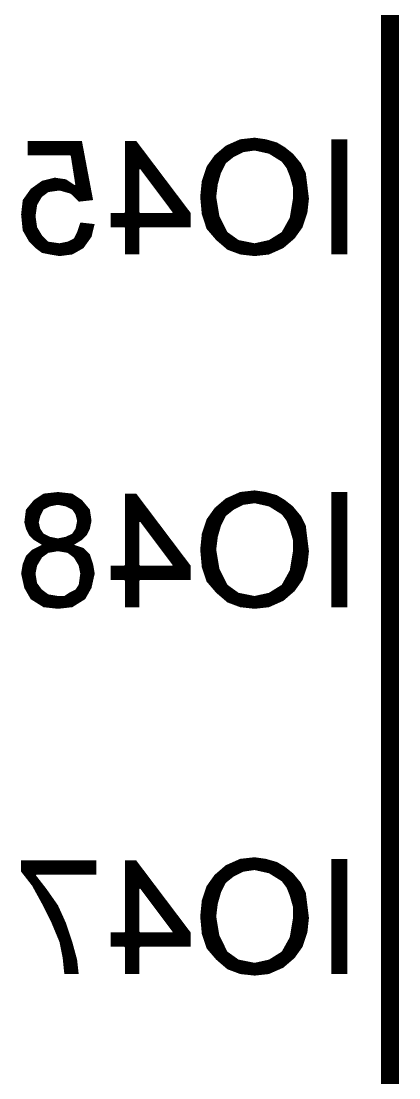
# Model space of a CAD drawing. Extents: x 1.36 to 3.09, y 1.35 to 6.
# Drawn here: x 2.5506 to 2.656, y 4.223 to 4.5179 of the extents above; entities that cross this region are included whole.
import ezdxf

# ---------------------------------------------------------------- set-up
doc = ezdxf.new("R2010")
doc.units = 0
doc.layers.add('SSB004129_PHO', color=12, linetype='CONTINUOUS')

msp = doc.modelspace()

# ---------------------------------------------------------------- linework, layer by layer
at = {"layer": 'SSB004129_PHO'}
for points, const_width in [([(2.65354, 5.62687), (2.65354, 1.43433)], 0.005), ([(2.63043, 4.46838), (2.62956, 4.47538), (2.62828, 4.47793), (2.62612, 4.48052), (2.62395, 4.48226), (2.62181, 4.48354), (2.61878, 4.48441), (2.61575, 4.48484), (2.61187, 4.48441), (2.60799, 4.48269), (2.60497, 4.48009), (2.60282, 4.47708), (2.60152, 4.47319), (2.60108, 4.46883), (2.60152, 4.46402), (2.60281, 4.46015), (2.6054, 4.45713), (2.60843, 4.45453), (2.61186, 4.45325), (2.61576, 4.45281), (2.61964, 4.45324), (2.62352, 4.45497), (2.62655, 4.45756), (2.6287, 4.46057), (2.63, 4.46447), (2.63043, 4.46838)], 0.001), ([(2.613, 4.48188), (2.613, 4.48454)], 0.001), ([(2.614, 4.48203), (2.614, 4.48465)], 0.001), ([(2.615, 4.48217), (2.615, 4.48476)], 0.001), ([(2.616, 4.48223), (2.616, 4.48481)], 0.001), ([(2.617, 4.48201), (2.617, 4.48466)], 0.001), ([(2.57049, 4.4608), (2.56744, 4.46114), (2.56668, 4.45885), (2.56665, 4.45878), (2.56576, 4.457), (2.56554, 4.45677), (2.56375, 4.45588), (2.56362, 4.45584), (2.56139, 4.45539), (2.56122, 4.45539), (2.5581, 4.45583), (2.55782, 4.45597), (2.55603, 4.45776), (2.55595, 4.45786), (2.55462, 4.46009), (2.55455, 4.46027), (2.5541, 4.4634), (2.5541, 4.46347), (2.5541, 4.46354), (2.55455, 4.46667), (2.55462, 4.46685), (2.55595, 4.46908), (2.55608, 4.46923), (2.55787, 4.47057), (2.5581, 4.47066), (2.56122, 4.47111), (2.56143, 4.47109), (2.56456, 4.4702), (2.56477, 4.47007), (2.56684, 4.46801), (2.57008, 4.46837), (2.56713, 4.48395), (2.55287, 4.48395), (2.55287, 4.48093), (2.56442, 4.48093), (2.56491, 4.48051), (2.56625, 4.47203), (2.56626, 4.47195), (2.56548, 4.47154), (2.5629, 4.47326), (2.55998, 4.47368), (2.5566, 4.47283), (2.55362, 4.4707), (2.55151, 4.46775), (2.55108, 4.46391), (2.55151, 4.45961), (2.55321, 4.45663), (2.55493, 4.45492), (2.55659, 4.45367), (2.55871, 4.45325), (2.5613, 4.45281), (2.5647, 4.45324), (2.56765, 4.45492), (2.56976, 4.45788), (2.57049, 4.4608)], 0.001), ([(2.553, 4.48093), (2.553, 4.48395)], 0.001), ([(2.554, 4.48093), (2.554, 4.48395)], 0.001), ([(2.555, 4.48093), (2.555, 4.48395)], 0.001), ([(2.556, 4.48093), (2.556, 4.48395)], 0.001), ([(2.557, 4.48093), (2.557, 4.48395)], 0.001), ([(2.558, 4.48093), (2.558, 4.48395)], 0.001), ([(2.559, 4.48093), (2.559, 4.48395)], 0.001), ([(2.56, 4.48093), (2.56, 4.48395)], 0.001), ([(2.561, 4.48093), (2.561, 4.48395)], 0.001), ([(2.562, 4.48093), (2.562, 4.48395)], 0.001), ([(2.563, 4.48093), (2.563, 4.48395)], 0.001), ([(2.564, 4.48093), (2.564, 4.48395)], 0.001), ([(2.565, 4.47996), (2.565, 4.48395)], 0.001), ([(2.566, 4.47363), (2.566, 4.48395)], 0.001), ([(2.567, 4.46803), (2.567, 4.48395)], 0.001), ([(2.5974, 4.4642), (2.58247, 4.48395), (2.5801, 4.48395), (2.5801, 4.46436), (2.5796, 4.46386), (2.57608, 4.46386), (2.57608, 4.46085), (2.5796, 4.46085), (2.5801, 4.46035), (2.5801, 4.45326), (2.58312, 4.45326), (2.58312, 4.46035), (2.58362, 4.46085), (2.5974, 4.46085), (2.5974, 4.4642)], 0.001), ([(2.581, 4.45326), (2.581, 4.48395)], 0.001), ([(2.582, 4.45326), (2.582, 4.48395)], 0.001), ([(2.583, 4.45326), (2.583, 4.48326)], 0.001), ([(2.584, 4.47718), (2.584, 4.48193)], 0.001), ([(2.62697, 4.47151), (2.62697, 4.46838), (2.62697, 4.4683), (2.62607, 4.46294), (2.62602, 4.46278), (2.62378, 4.45876), (2.62361, 4.45858), (2.62004, 4.45635), (2.61988, 4.45629), (2.61587, 4.45539), (2.61566, 4.45539), (2.6112, 4.45628), (2.611, 4.45637), (2.60788, 4.4586), (2.60772, 4.45878), (2.60549, 4.46325), (2.60544, 4.46339), (2.60455, 4.46875), (2.60454, 4.46883), (2.60455, 4.46889), (2.60499, 4.47246), (2.60501, 4.47254), (2.6059, 4.47566), (2.60594, 4.47575), (2.60728, 4.47843), (2.60741, 4.47859), (2.60964, 4.48038), (2.60973, 4.48044), (2.61241, 4.48177), (2.61256, 4.48182), (2.61569, 4.48227), (2.61587, 4.48226), (2.61988, 4.48137), (2.62004, 4.4813), (2.62361, 4.47907), (2.62375, 4.47895), (2.62509, 4.47716), (2.62515, 4.47705), (2.62604, 4.47482), (2.62606, 4.47477), (2.62695, 4.47164), (2.62697, 4.47151)], 0.001), ([(2.607, 4.47787), (2.607, 4.48183)], 0.001), ([(2.608, 4.47906), (2.608, 4.48269)], 0.001), ([(2.609, 4.47986), (2.609, 4.48313)], 0.001), ([(2.61, 4.48057), (2.61, 4.48358)], 0.001), ([(2.611, 4.48107), (2.611, 4.48402)], 0.001), ([(2.612, 4.48157), (2.612, 4.48442)], 0.001), ([(2.618, 4.48179), (2.618, 4.48452)], 0.001), ([(2.619, 4.48157), (2.619, 4.48435)], 0.001), ([(2.62, 4.48133), (2.62, 4.48406)], 0.001), ([(2.621, 4.48071), (2.621, 4.48377)], 0.001), ([(2.622, 4.48008), (2.622, 4.48343)], 0.001), ([(2.623, 4.47946), (2.623, 4.48283)], 0.001), ([(2.624, 4.47861), (2.624, 4.48222)], 0.001), ([(2.64115, 4.4844), (2.63769, 4.4844), (2.63769, 4.45326), (2.64115, 4.45326), (2.64115, 4.4844)], 0.001), ([(2.638, 4.45326), (2.638, 4.4844)], 0.001), ([(2.639, 4.45326), (2.639, 4.4844)], 0.001), ([(2.64, 4.45326), (2.64, 4.4844)], 0.001), ([(2.641, 4.45326), (2.641, 4.4844)], 0.001), ([(2.568, 4.46814), (2.568, 4.47935)], 0.001), ([(2.585, 4.47585), (2.585, 4.48061)], 0.001), ([(2.586, 4.47452), (2.586, 4.47929)], 0.001), ([(2.604, 4.45876), (2.604, 4.47874)], 0.001), ([(2.605, 4.47249), (2.605, 4.48012)], 0.001), ([(2.606, 4.47587), (2.606, 4.48098)], 0.001), ([(2.625, 4.47728), (2.625, 4.48142)], 0.001), ([(2.626, 4.47493), (2.626, 4.48062)], 0.001), ([(2.627, 4.45819), (2.627, 4.47947)], 0.001), ([(2.59349, 4.46436), (2.59299, 4.46386), (2.58362, 4.46386), (2.58312, 4.46436), (2.58312, 4.47686), (2.58402, 4.47716), (2.59339, 4.46466), (2.59349, 4.46436)], 0.001), ([(2.587, 4.47318), (2.587, 4.47796)], 0.001), ([(2.588, 4.47185), (2.588, 4.47664)], 0.001), ([(2.603, 4.45993), (2.603, 4.47734)], 0.001), ([(2.628, 4.45959), (2.628, 4.47827)], 0.001), ([(2.629, 4.46147), (2.629, 4.47649)], 0.001), ([(2.557, 4.46991), (2.557, 4.47293)], 0.001), ([(2.558, 4.47064), (2.558, 4.47318)], 0.001), ([(2.559, 4.47079), (2.559, 4.47343)], 0.001), ([(2.56, 4.47093), (2.56, 4.47367)], 0.001), ([(2.561, 4.47108), (2.561, 4.47353)], 0.001), ([(2.562, 4.47093), (2.562, 4.47339)], 0.001), ([(2.563, 4.47065), (2.563, 4.47319)], 0.001), ([(2.569, 4.46825), (2.569, 4.47407)], 0.001), ([(2.589, 4.47052), (2.589, 4.47531)], 0.001), ([(2.59, 4.46918), (2.59, 4.47399)], 0.001), ([(2.602, 4.46258), (2.602, 4.47463)], 0.001), ([(2.553, 4.45701), (2.553, 4.46984)], 0.001), ([(2.554, 4.45585), (2.554, 4.47097)], 0.001), ([(2.555, 4.46749), (2.555, 4.47169)], 0.001), ([(2.556, 4.46915), (2.556, 4.4724)], 0.001), ([(2.564, 4.47036), (2.564, 4.47252)], 0.001), ([(2.565, 4.46985), (2.565, 4.47186)], 0.001), ([(2.566, 4.46885), (2.566, 4.47151)], 0.001), ([(2.591, 4.46785), (2.591, 4.47267)], 0.001), ([(2.592, 4.46652), (2.592, 4.47134)], 0.001), ([(2.593, 4.46518), (2.593, 4.47002)], 0.001), ([(2.63, 4.46447), (2.63, 4.47185)], 0.001), ([(2.552, 4.45876), (2.552, 4.46844)], 0.001), ([(2.57, 4.46836), (2.57, 4.46878)], 0.001), ([(2.594, 4.46085), (2.594, 4.4687)], 0.001), ([(2.595, 4.46085), (2.595, 4.46737)], 0.001), ([(2.58, 4.46064), (2.58, 4.46407)], 0.001), ([(2.596, 4.46085), (2.596, 4.46605)], 0.001), ([(2.597, 4.46085), (2.597, 4.46473)], 0.001), ([(2.605, 4.45759), (2.605, 4.46605)], 0.001), ([(2.568, 4.45541), (2.568, 4.46108)], 0.001), ([(2.569, 4.45681), (2.569, 4.46097)], 0.001), ([(2.577, 4.46085), (2.577, 4.46386)], 0.001), ([(2.578, 4.46085), (2.578, 4.46386)], 0.001), ([(2.579, 4.46085), (2.579, 4.46386)], 0.001), ([(2.584, 4.46085), (2.584, 4.46386)], 0.001), ([(2.585, 4.46085), (2.585, 4.46386)], 0.001), ([(2.586, 4.46085), (2.586, 4.46386)], 0.001), ([(2.587, 4.46085), (2.587, 4.46386)], 0.001), ([(2.588, 4.46085), (2.588, 4.46386)], 0.001), ([(2.589, 4.46085), (2.589, 4.46386)], 0.001), ([(2.59, 4.46085), (2.59, 4.46386)], 0.001), ([(2.591, 4.46085), (2.591, 4.46386)], 0.001), ([(2.592, 4.46085), (2.592, 4.46386)], 0.001), ([(2.593, 4.46085), (2.593, 4.46386)], 0.001), ([(2.606, 4.45661), (2.606, 4.46223)], 0.001), ([(2.625, 4.45623), (2.625, 4.46095)], 0.001), ([(2.626, 4.45709), (2.626, 4.46275)], 0.001), ([(2.555, 4.45487), (2.555, 4.45945)], 0.001), ([(2.567, 4.45455), (2.567, 4.45981)], 0.001), ([(2.57, 4.45884), (2.57, 4.46086)], 0.001), ([(2.607, 4.45576), (2.607, 4.46023)], 0.001), ([(2.608, 4.4549), (2.608, 4.45851)], 0.001), ([(2.623, 4.45474), (2.623, 4.4582)], 0.001), ([(2.624, 4.45538), (2.624, 4.45915)], 0.001), ([(2.556, 4.45412), (2.556, 4.45779)], 0.001), ([(2.557, 4.45359), (2.557, 4.45679)], 0.001), ([(2.558, 4.45339), (2.558, 4.45586)], 0.001), ([(2.559, 4.4532), (2.559, 4.4557)], 0.001), ([(2.56, 4.45303), (2.56, 4.45556)], 0.001), ([(2.561, 4.45287), (2.561, 4.45542)], 0.001), ([(2.562, 4.4529), (2.562, 4.45551)], 0.001), ([(2.563, 4.45303), (2.563, 4.45571)], 0.001), ([(2.564, 4.45315), (2.564, 4.45601)], 0.001), ([(2.565, 4.45341), (2.565, 4.45651)], 0.001), ([(2.566, 4.45398), (2.566, 4.45748)], 0.001), ([(2.609, 4.45432), (2.609, 4.4578)], 0.001), ([(2.61, 4.45394), (2.61, 4.45708)], 0.001), ([(2.611, 4.45357), (2.611, 4.45637)], 0.001), ([(2.612, 4.45323), (2.612, 4.45612)], 0.001), ([(2.613, 4.45312), (2.613, 4.45592)], 0.001), ([(2.614, 4.45301), (2.614, 4.45572)], 0.001), ([(2.615, 4.4529), (2.615, 4.45552)], 0.001), ([(2.616, 4.45284), (2.616, 4.45542)], 0.001), ([(2.617, 4.45295), (2.617, 4.45564)], 0.001), ([(2.618, 4.45306), (2.618, 4.45587)], 0.001), ([(2.619, 4.45317), (2.619, 4.45609)], 0.001), ([(2.62, 4.4534), (2.62, 4.45633)], 0.001), ([(2.621, 4.45385), (2.621, 4.45695)], 0.001), ([(2.622, 4.45429), (2.622, 4.45757)], 0.001), ([(2.57061, 4.36372), (2.57018, 4.36626), (2.56934, 4.36879), (2.56772, 4.37041), (2.56515, 4.37127), (2.56481, 4.37174), (2.56505, 4.37217), (2.56723, 4.37348), (2.56847, 4.37472), (2.5693, 4.37637), (2.56972, 4.37845), (2.5693, 4.38135), (2.56721, 4.38387), (2.56469, 4.38554), (2.56085, 4.38597), (2.55701, 4.38554), (2.55449, 4.38387), (2.5524, 4.38136), (2.55198, 4.37802), (2.55239, 4.37638), (2.55322, 4.37472), (2.55446, 4.37348), (2.55664, 4.37217), (2.55688, 4.37174), (2.55661, 4.37129), (2.554, 4.36999), (2.55235, 4.36834), (2.55151, 4.36625), (2.55109, 4.36372), (2.55194, 4.35987), (2.55363, 4.35692), (2.557, 4.35482), (2.56085, 4.35439), (2.5647, 4.35482), (2.56807, 4.35692), (2.56975, 4.35987), (2.57061, 4.36372)], 0.001), ([(2.556, 4.38102), (2.556, 4.38487)], 0.001), ([(2.557, 4.38221), (2.557, 4.38554)], 0.001), ([(2.558, 4.38271), (2.558, 4.38565)], 0.001), ([(2.559, 4.38304), (2.559, 4.38577)], 0.001), ([(2.56, 4.38324), (2.56, 4.38588)], 0.001), ([(2.561, 4.38338), (2.561, 4.38595)], 0.001), ([(2.562, 4.38318), (2.562, 4.38584)], 0.001), ([(2.563, 4.38298), (2.563, 4.38573)], 0.001), ([(2.564, 4.38255), (2.564, 4.38562)], 0.001), ([(2.565, 4.38205), (2.565, 4.38534)], 0.001), ([(2.566, 4.38076), (2.566, 4.38467)], 0.001), ([(2.5974, 4.36577), (2.58247, 4.38553), (2.5801, 4.38553), (2.5801, 4.36594), (2.5796, 4.36544), (2.57608, 4.36544), (2.57608, 4.36242), (2.5796, 4.36242), (2.5801, 4.36192), (2.5801, 4.35483), (2.58312, 4.35483), (2.58312, 4.36192), (2.58362, 4.36242), (2.5974, 4.36242), (2.5974, 4.36577)], 0.001), ([(2.581, 4.35483), (2.581, 4.38553)], 0.001), ([(2.582, 4.35483), (2.582, 4.38553)], 0.001), ([(2.583, 4.35483), (2.583, 4.38483)], 0.001), ([(2.63043, 4.36995), (2.62956, 4.37695), (2.62828, 4.3795), (2.62612, 4.3821), (2.62395, 4.38383), (2.62181, 4.38512), (2.61878, 4.38598), (2.61575, 4.38642), (2.61187, 4.38599), (2.60799, 4.38426), (2.60497, 4.38167), (2.60282, 4.37865), (2.60152, 4.37476), (2.60108, 4.3704), (2.60152, 4.36559), (2.60281, 4.36172), (2.6054, 4.3587), (2.60843, 4.35611), (2.61186, 4.35482), (2.61576, 4.35439), (2.61964, 4.35482), (2.62352, 4.35654), (2.62655, 4.35914), (2.6287, 4.36215), (2.63, 4.36605), (2.63043, 4.36995)], 0.001), ([(2.609, 4.38144), (2.609, 4.38471)], 0.001), ([(2.61, 4.38214), (2.61, 4.38515)], 0.001), ([(2.611, 4.38264), (2.611, 4.3856)], 0.001), ([(2.612, 4.38314), (2.612, 4.386)], 0.001), ([(2.613, 4.38346), (2.613, 4.38611)], 0.001), ([(2.614, 4.3836), (2.614, 4.38622)], 0.001), ([(2.615, 4.38375), (2.615, 4.38633)], 0.001), ([(2.616, 4.38381), (2.616, 4.38638)], 0.001), ([(2.617, 4.38358), (2.617, 4.38624)], 0.001), ([(2.618, 4.38336), (2.618, 4.38609)], 0.001), ([(2.619, 4.38314), (2.619, 4.38592)], 0.001), ([(2.62, 4.3829), (2.62, 4.38563)], 0.001), ([(2.621, 4.38228), (2.621, 4.38535)], 0.001), ([(2.622, 4.38166), (2.622, 4.385)], 0.001), ([(2.623, 4.38103), (2.623, 4.3844)], 0.001), ([(2.64115, 4.38597), (2.63769, 4.38597), (2.63769, 4.35483), (2.64115, 4.35483), (2.64115, 4.38597)], 0.001), ([(2.638, 4.35483), (2.638, 4.38597)], 0.001), ([(2.639, 4.35483), (2.639, 4.38597)], 0.001), ([(2.64, 4.35483), (2.64, 4.38597)], 0.001), ([(2.641, 4.35483), (2.641, 4.38597)], 0.001), ([(2.553, 4.37516), (2.553, 4.38208)], 0.001), ([(2.554, 4.37394), (2.554, 4.38328)], 0.001), ([(2.5667, 4.37834), (2.56625, 4.37611), (2.56617, 4.37593), (2.56528, 4.37459), (2.56509, 4.37442), (2.5633, 4.37353), (2.56318, 4.37348), (2.56095, 4.37304), (2.56075, 4.37304), (2.55852, 4.37348), (2.55839, 4.37353), (2.55661, 4.37442), (2.55641, 4.37459), (2.55552, 4.37593), (2.55545, 4.37608), (2.55501, 4.37787), (2.55499, 4.37799), (2.55501, 4.37811), (2.55545, 4.3799), (2.55549, 4.38), (2.55638, 4.38179), (2.55661, 4.38201), (2.55839, 4.3829), (2.55852, 4.38295), (2.56075, 4.38339), (2.56095, 4.38339), (2.56318, 4.38295), (2.5633, 4.3829), (2.56509, 4.38201), (2.56528, 4.38184), (2.56617, 4.3805), (2.56624, 4.38034), (2.56669, 4.37856), (2.5667, 4.37834)], 0.001), ([(2.555, 4.37809), (2.555, 4.38421)], 0.001), ([(2.567, 4.37334), (2.567, 4.384)], 0.001), ([(2.568, 4.37424), (2.568, 4.38291)], 0.001), ([(2.569, 4.37577), (2.569, 4.38171)], 0.001), ([(2.584, 4.37876), (2.584, 4.38351)], 0.001), ([(2.585, 4.37743), (2.585, 4.38218)], 0.001), ([(2.62697, 4.37308), (2.62697, 4.36996), (2.62697, 4.36987), (2.62607, 4.36452), (2.62602, 4.36436), (2.62378, 4.36034), (2.62361, 4.36016), (2.62004, 4.35792), (2.61988, 4.35786), (2.61587, 4.35697), (2.61566, 4.35697), (2.6112, 4.35786), (2.611, 4.35794), (2.60788, 4.36017), (2.60772, 4.36036), (2.60549, 4.36482), (2.60544, 4.36496), (2.60455, 4.37032), (2.60454, 4.3704), (2.60455, 4.37046), (2.60499, 4.37404), (2.60501, 4.37411), (2.6059, 4.37724), (2.60594, 4.37732), (2.60728, 4.38), (2.60741, 4.38017), (2.60964, 4.38195), (2.60973, 4.38201), (2.61241, 4.38335), (2.61256, 4.3834), (2.61569, 4.38384), (2.61587, 4.38384), (2.61988, 4.38294), (2.62004, 4.38288), (2.62361, 4.38065), (2.62375, 4.38052), (2.62509, 4.37874), (2.62515, 4.37862), (2.62604, 4.37639), (2.62606, 4.37634), (2.62695, 4.37322), (2.62697, 4.37308)], 0.001), ([(2.605, 4.37407), (2.605, 4.3817)], 0.001), ([(2.606, 4.37745), (2.606, 4.38255)], 0.001), ([(2.607, 4.37945), (2.607, 4.38341)], 0.001), ([(2.608, 4.38064), (2.608, 4.38426)], 0.001), ([(2.624, 4.38019), (2.624, 4.38379)], 0.001), ([(2.625, 4.37885), (2.625, 4.38299)], 0.001), ([(2.626, 4.3765), (2.626, 4.38219)], 0.001), ([(2.59349, 4.36594), (2.59299, 4.36544), (2.58362, 4.36544), (2.58312, 4.36594), (2.58312, 4.37844), (2.58402, 4.37874), (2.59339, 4.36624), (2.59349, 4.36594)], 0.001), ([(2.586, 4.37609), (2.586, 4.38086)], 0.001), ([(2.587, 4.37476), (2.587, 4.37954)], 0.001), ([(2.603, 4.3615), (2.603, 4.37891)], 0.001), ([(2.604, 4.36034), (2.604, 4.38031)], 0.001), ([(2.627, 4.35977), (2.627, 4.38104)], 0.001), ([(2.628, 4.36117), (2.628, 4.37984)], 0.001), ([(2.552, 4.37794), (2.552, 4.37818)], 0.001), ([(2.555, 4.37315), (2.555, 4.3779)], 0.001), ([(2.566, 4.37274), (2.566, 4.37567)], 0.001), ([(2.588, 4.37343), (2.588, 4.37821)], 0.001), ([(2.589, 4.37209), (2.589, 4.37689)], 0.001), ([(2.59, 4.37076), (2.59, 4.37557)], 0.001), ([(2.602, 4.36415), (2.602, 4.37621)], 0.001), ([(2.629, 4.36305), (2.629, 4.37807)], 0.001), ([(2.556, 4.37255), (2.556, 4.37521)], 0.001), ([(2.557, 4.36926), (2.557, 4.37422)], 0.001), ([(2.558, 4.36998), (2.558, 4.37372)], 0.001), ([(2.559, 4.37015), (2.559, 4.37339)], 0.001), ([(2.56, 4.37032), (2.56, 4.37319)], 0.001), ([(2.561, 4.37044), (2.561, 4.37305)], 0.001), ([(2.562, 4.37027), (2.562, 4.37325)], 0.001), ([(2.563, 4.3701), (2.563, 4.37345)], 0.001), ([(2.564, 4.36978), (2.564, 4.37387)], 0.001), ([(2.565, 4.37213), (2.565, 4.37437)], 0.001), ([(2.591, 4.36943), (2.591, 4.37424)], 0.001), ([(2.592, 4.36809), (2.592, 4.37292)], 0.001), ([(2.63, 4.36605), (2.63, 4.37342)], 0.001), ([(2.554, 4.35669), (2.554, 4.36999)], 0.001), ([(2.56759, 4.36364), (2.56715, 4.36051), (2.56707, 4.3603), (2.56617, 4.35896), (2.56598, 4.35879), (2.56422, 4.35792), (2.56291, 4.35704), (2.56263, 4.35696), (2.56085, 4.35696), (2.56077, 4.35696), (2.55809, 4.35741), (2.55787, 4.3575), (2.55608, 4.35884), (2.55598, 4.35894), (2.55464, 4.36073), (2.55455, 4.36094), (2.5541, 4.36362), (2.5541, 4.36371), (2.55411, 4.3638), (2.55455, 4.36604), (2.55462, 4.3662), (2.55595, 4.36843), (2.55608, 4.36857), (2.55787, 4.36991), (2.55809, 4.37), (2.56077, 4.37045), (2.56093, 4.37045), (2.56361, 4.37), (2.56383, 4.36991), (2.56561, 4.36857), (2.56574, 4.36843), (2.56708, 4.3662), (2.56714, 4.36604), (2.56759, 4.3638), (2.5676, 4.36371)], 0.001), ([(2.555, 4.36684), (2.555, 4.37049)], 0.001), ([(2.556, 4.36849), (2.556, 4.37099)], 0.001), ([(2.565, 4.36903), (2.565, 4.37135)], 0.001), ([(2.566, 4.368), (2.566, 4.37099)], 0.001), ([(2.567, 4.36633), (2.567, 4.37065)], 0.001), ([(2.568, 4.35688), (2.568, 4.37013)], 0.001), ([(2.593, 4.36676), (2.593, 4.3716)], 0.001), ([(2.594, 4.36242), (2.594, 4.37027)], 0.001), ([(2.552, 4.35977), (2.552, 4.36747)], 0.001), ([(2.553, 4.35802), (2.553, 4.36899)], 0.001), ([(2.569, 4.35856), (2.569, 4.36913)], 0.001), ([(2.57, 4.36099), (2.57, 4.36681)], 0.001), ([(2.595, 4.36242), (2.595, 4.36895)], 0.001), ([(2.596, 4.36242), (2.596, 4.36763)], 0.001), ([(2.605, 4.35917), (2.605, 4.36763)], 0.001), ([(2.5676, 4.36371), (2.56759, 4.36364)], 0.001), ([(2.577, 4.36242), (2.577, 4.36544)], 0.001), ([(2.578, 4.36242), (2.578, 4.36544)], 0.001), ([(2.579, 4.36242), (2.579, 4.36544)], 0.001), ([(2.58, 4.36222), (2.58, 4.36564)], 0.001), ([(2.584, 4.36242), (2.584, 4.36544)], 0.001), ([(2.585, 4.36242), (2.585, 4.36544)], 0.001), ([(2.586, 4.36242), (2.586, 4.36544)], 0.001), ([(2.587, 4.36242), (2.587, 4.36544)], 0.001), ([(2.588, 4.36242), (2.588, 4.36544)], 0.001), ([(2.589, 4.36242), (2.589, 4.36544)], 0.001), ([(2.59, 4.36242), (2.59, 4.36544)], 0.001), ([(2.591, 4.36242), (2.591, 4.36544)], 0.001), ([(2.592, 4.36242), (2.592, 4.36544)], 0.001), ([(2.593, 4.36242), (2.593, 4.36544)], 0.001), ([(2.597, 4.36242), (2.597, 4.3663)], 0.001), ([(2.606, 4.35819), (2.606, 4.3638)], 0.001), ([(2.626, 4.35867), (2.626, 4.36432)], 0.001), ([(2.607, 4.35733), (2.607, 4.3618)], 0.001), ([(2.624, 4.35695), (2.624, 4.36072)], 0.001), ([(2.625, 4.35781), (2.625, 4.36252)], 0.001), ([(2.555, 4.35606), (2.555, 4.36025)], 0.001), ([(2.556, 4.35544), (2.556, 4.35892)], 0.001), ([(2.557, 4.35481), (2.557, 4.35815)], 0.001), ([(2.564, 4.35474), (2.564, 4.35777)], 0.001), ([(2.565, 4.355), (2.565, 4.3583)], 0.001), ([(2.566, 4.35563), (2.566, 4.3588)], 0.001), ([(2.567, 4.35625), (2.567, 4.3602)], 0.001), ([(2.608, 4.35647), (2.608, 4.36009)], 0.001), ([(2.609, 4.35589), (2.609, 4.35937)], 0.001), ([(2.61, 4.35552), (2.61, 4.35866)], 0.001), ([(2.611, 4.35514), (2.611, 4.35794)], 0.001), ([(2.62, 4.35498), (2.62, 4.3579)], 0.001), ([(2.621, 4.35542), (2.621, 4.35852)], 0.001), ([(2.622, 4.35587), (2.622, 4.35915)], 0.001), ([(2.623, 4.35631), (2.623, 4.35977)], 0.001), ([(2.558, 4.3547), (2.558, 4.35743)], 0.001), ([(2.559, 4.35459), (2.559, 4.35726)], 0.001), ([(2.56, 4.35448), (2.56, 4.35709)], 0.001), ([(2.561, 4.3544), (2.561, 4.35696)], 0.001), ([(2.562, 4.35452), (2.562, 4.35696)], 0.001), ([(2.563, 4.35463), (2.563, 4.3571)], 0.001), ([(2.612, 4.3548), (2.612, 4.3577)], 0.001), ([(2.613, 4.35469), (2.613, 4.3575)], 0.001), ([(2.614, 4.35458), (2.614, 4.3573)], 0.001), ([(2.615, 4.35447), (2.615, 4.3571)], 0.001), ([(2.616, 4.35441), (2.616, 4.357)], 0.001), ([(2.617, 4.35453), (2.617, 4.35722)], 0.001), ([(2.618, 4.35464), (2.618, 4.35744)], 0.001), ([(2.619, 4.35475), (2.619, 4.35766)], 0.001), ([(2.63043, 4.26759), (2.62956, 4.27459), (2.62828, 4.27714), (2.62612, 4.27973), (2.62395, 4.28147), (2.62181, 4.28276), (2.61878, 4.28362), (2.61575, 4.28405), (2.61187, 4.28362), (2.60799, 4.2819), (2.60497, 4.27931), (2.60282, 4.27629), (2.60152, 4.2724), (2.60108, 4.26804), (2.60152, 4.26323), (2.60281, 4.25936), (2.6054, 4.25634), (2.60843, 4.25374), (2.61186, 4.25246), (2.61576, 4.25203), (2.61964, 4.25246), (2.62352, 4.25418), (2.62655, 4.25677), (2.6287, 4.25979), (2.63, 4.26368), (2.63043, 4.26759)], 0.001), ([(2.616, 4.28144), (2.616, 4.28402)], 0.001), ([(2.57106, 4.28316), (2.55108, 4.28316), (2.55108, 4.28071), (2.5541, 4.27683), (2.55414, 4.27676), (2.55682, 4.27185), (2.55683, 4.27183), (2.55951, 4.26648), (2.55952, 4.26645), (2.56176, 4.26109), (2.56178, 4.261), (2.56268, 4.25653), (2.56268, 4.25648), (2.56309, 4.25247), (2.56609, 4.25247), (2.56571, 4.25589), (2.56439, 4.26075), (2.56261, 4.26607), (2.56041, 4.27092), (2.55732, 4.27533), (2.5542, 4.27934), (2.5541, 4.27965), (2.5546, 4.28015), (2.57106, 4.28015), (2.57106, 4.28316)], 0.001), ([(2.552, 4.27953), (2.552, 4.28316)], 0.001), ([(2.553, 4.27824), (2.553, 4.28316)], 0.001), ([(2.554, 4.27696), (2.554, 4.28316)], 0.001), ([(2.555, 4.28015), (2.555, 4.28316)], 0.001), ([(2.556, 4.28015), (2.556, 4.28316)], 0.001), ([(2.557, 4.28015), (2.557, 4.28316)], 0.001), ([(2.558, 4.28015), (2.558, 4.28316)], 0.001), ([(2.559, 4.28015), (2.559, 4.28316)], 0.001), ([(2.56, 4.28015), (2.56, 4.28316)], 0.001), ([(2.561, 4.28015), (2.561, 4.28316)], 0.001), ([(2.562, 4.28015), (2.562, 4.28316)], 0.001), ([(2.563, 4.28015), (2.563, 4.28316)], 0.001), ([(2.564, 4.28015), (2.564, 4.28316)], 0.001), ([(2.565, 4.28015), (2.565, 4.28316)], 0.001), ([(2.566, 4.28015), (2.566, 4.28316)], 0.001), ([(2.567, 4.28015), (2.567, 4.28316)], 0.001), ([(2.568, 4.28015), (2.568, 4.28316)], 0.001), ([(2.569, 4.28015), (2.569, 4.28316)], 0.001), ([(2.57, 4.28015), (2.57, 4.28316)], 0.001), ([(2.571, 4.28015), (2.571, 4.28316)], 0.001), ([(2.5974, 4.26341), (2.58247, 4.28316), (2.5801, 4.28316), (2.5801, 4.26358), (2.5796, 4.26308), (2.57608, 4.26308), (2.57608, 4.26006), (2.5796, 4.26006), (2.5801, 4.25956), (2.5801, 4.25247), (2.58312, 4.25247), (2.58312, 4.25956), (2.58362, 4.26006), (2.5974, 4.26006), (2.5974, 4.26341)], 0.001), ([(2.581, 4.25247), (2.581, 4.28316)], 0.001), ([(2.582, 4.25247), (2.582, 4.28316)], 0.001), ([(2.583, 4.25247), (2.583, 4.28247)], 0.001), ([(2.584, 4.2764), (2.584, 4.28115)], 0.001), ([(2.62697, 4.27072), (2.62697, 4.26759), (2.62697, 4.26751), (2.62607, 4.26215), (2.62602, 4.26199), (2.62378, 4.25798), (2.62361, 4.25779), (2.62004, 4.25556), (2.61988, 4.2555), (2.61587, 4.25461), (2.61566, 4.2546), (2.6112, 4.2555), (2.611, 4.25558), (2.60788, 4.25781), (2.60772, 4.25799), (2.60549, 4.26246), (2.60544, 4.2626), (2.60455, 4.26796), (2.60454, 4.26804), (2.60455, 4.2681), (2.60499, 4.27167), (2.60501, 4.27175), (2.6059, 4.27487), (2.60594, 4.27496), (2.60728, 4.27764), (2.60741, 4.27781), (2.60964, 4.27959), (2.60973, 4.27965), (2.61241, 4.28099), (2.61256, 4.28103), (2.61569, 4.28148), (2.61587, 4.28147), (2.61988, 4.28058), (2.62004, 4.28052), (2.62361, 4.27829), (2.62375, 4.27816), (2.62509, 4.27638), (2.62515, 4.27626), (2.62604, 4.27403), (2.62606, 4.27398), (2.62695, 4.27086), (2.62697, 4.27072)], 0.001), ([(2.608, 4.27828), (2.608, 4.2819)], 0.001), ([(2.609, 4.27908), (2.609, 4.28235)], 0.001), ([(2.61, 4.27978), (2.61, 4.28279)], 0.001), ([(2.611, 4.28028), (2.611, 4.28323)], 0.001), ([(2.612, 4.28078), (2.612, 4.28364)], 0.001), ([(2.613, 4.2811), (2.613, 4.28375)], 0.001), ([(2.614, 4.28124), (2.614, 4.28386)], 0.001), ([(2.615, 4.28138), (2.615, 4.28397)], 0.001), ([(2.617, 4.28122), (2.617, 4.28388)], 0.001), ([(2.618, 4.281), (2.618, 4.28373)], 0.001), ([(2.619, 4.28078), (2.619, 4.28356)], 0.001), ([(2.62, 4.28054), (2.62, 4.28327)], 0.001), ([(2.621, 4.27992), (2.621, 4.28299)], 0.001), ([(2.622, 4.27929), (2.622, 4.28264)], 0.001), ([(2.623, 4.27867), (2.623, 4.28204)], 0.001), ([(2.624, 4.27783), (2.624, 4.28143)], 0.001), ([(2.64115, 4.28361), (2.63769, 4.28361), (2.63769, 4.25247), (2.64115, 4.25247), (2.64115, 4.28361)], 0.001), ([(2.638, 4.25247), (2.638, 4.28361)], 0.001), ([(2.639, 4.25247), (2.639, 4.28361)], 0.001), ([(2.64, 4.25247), (2.64, 4.28361)], 0.001), ([(2.641, 4.25247), (2.641, 4.28361)], 0.001), ([(2.555, 4.27519), (2.555, 4.27832)], 0.001), ([(2.585, 4.27506), (2.585, 4.27982)], 0.001), ([(2.586, 4.27373), (2.586, 4.2785)], 0.001), ([(2.605, 4.27171), (2.605, 4.27933)], 0.001), ([(2.606, 4.27509), (2.606, 4.28019)], 0.001), ([(2.607, 4.27709), (2.607, 4.28105)], 0.001), ([(2.625, 4.27649), (2.625, 4.28063)], 0.001), ([(2.626, 4.27414), (2.626, 4.27983)], 0.001), ([(2.627, 4.25741), (2.627, 4.27868)], 0.001), ([(2.556, 4.27336), (2.556, 4.27703)], 0.001), ([(2.557, 4.2715), (2.557, 4.27574)], 0.001), ([(2.59349, 4.26358), (2.59299, 4.26308), (2.58362, 4.26308), (2.58312, 4.26358), (2.58312, 4.27608), (2.58402, 4.27638), (2.59339, 4.26388), (2.59349, 4.26358)], 0.001), ([(2.587, 4.2724), (2.587, 4.27717)], 0.001), ([(2.588, 4.27106), (2.588, 4.27585)], 0.001), ([(2.603, 4.25914), (2.603, 4.27655)], 0.001), ([(2.604, 4.25797), (2.604, 4.27795)], 0.001), ([(2.628, 4.25881), (2.628, 4.27748)], 0.001), ([(2.629, 4.26068), (2.629, 4.27571)], 0.001), ([(2.558, 4.2695), (2.558, 4.27436)], 0.001), ([(2.559, 4.2675), (2.559, 4.27293)], 0.001), ([(2.589, 4.26973), (2.589, 4.27453)], 0.001), ([(2.59, 4.2684), (2.59, 4.2732)], 0.001), ([(2.602, 4.26179), (2.602, 4.27384)], 0.001), ([(2.56, 4.2653), (2.56, 4.2715)], 0.001), ([(2.561, 4.2629), (2.561, 4.26962)], 0.001), ([(2.591, 4.26706), (2.591, 4.27188)], 0.001), ([(2.592, 4.26573), (2.592, 4.27056)], 0.001), ([(2.63, 4.26369), (2.63, 4.27106)], 0.001), ([(2.562, 4.25992), (2.562, 4.26742)], 0.001), ([(2.593, 4.2644), (2.593, 4.26923)], 0.001), ([(2.594, 4.26006), (2.594, 4.26791)], 0.001), ([(2.595, 4.26006), (2.595, 4.26659)], 0.001), ([(2.563, 4.25333), (2.563, 4.26491)], 0.001), ([(2.596, 4.26006), (2.596, 4.26526)], 0.001), ([(2.597, 4.26006), (2.597, 4.26394)], 0.001), ([(2.605, 4.25681), (2.605, 4.26526)], 0.001), ([(2.564, 4.25247), (2.564, 4.26191)], 0.001), ([(2.577, 4.26006), (2.577, 4.26308)], 0.001), ([(2.578, 4.26006), (2.578, 4.26308)], 0.001), ([(2.579, 4.26006), (2.579, 4.26308)], 0.001), ([(2.58, 4.25985), (2.58, 4.26328)], 0.001), ([(2.584, 4.26006), (2.584, 4.26308)], 0.001), ([(2.585, 4.26006), (2.585, 4.26308)], 0.001), ([(2.586, 4.26006), (2.586, 4.26308)], 0.001), ([(2.587, 4.26006), (2.587, 4.26308)], 0.001), ([(2.588, 4.26006), (2.588, 4.26308)], 0.001), ([(2.589, 4.26006), (2.589, 4.26308)], 0.001), ([(2.59, 4.26006), (2.59, 4.26308)], 0.001), ([(2.591, 4.26006), (2.591, 4.26308)], 0.001), ([(2.592, 4.26006), (2.592, 4.26308)], 0.001), ([(2.593, 4.26006), (2.593, 4.26308)], 0.001), ([(2.606, 4.25583), (2.606, 4.26144)], 0.001), ([(2.626, 4.2563), (2.626, 4.26196)], 0.001), ([(2.565, 4.25247), (2.565, 4.2585)], 0.001), ([(2.607, 4.25497), (2.607, 4.25944)], 0.001), ([(2.608, 4.25411), (2.608, 4.25772)], 0.001), ([(2.624, 4.25459), (2.624, 4.25836)], 0.001), ([(2.625, 4.25545), (2.625, 4.26016)], 0.001), ([(2.609, 4.25353), (2.609, 4.25701)], 0.001), ([(2.61, 4.25316), (2.61, 4.2563)], 0.001), ([(2.611, 4.25278), (2.611, 4.25558)], 0.001), ([(2.612, 4.25244), (2.612, 4.25534)], 0.001), ([(2.613, 4.25233), (2.613, 4.25514)], 0.001), ([(2.614, 4.25222), (2.614, 4.25494)], 0.001), ([(2.615, 4.25211), (2.615, 4.25474)], 0.001), ([(2.616, 4.25205), (2.616, 4.25463)], 0.001), ([(2.617, 4.25216), (2.617, 4.25486)], 0.001), ([(2.618, 4.25227), (2.618, 4.25508)], 0.001), ([(2.619, 4.25239), (2.619, 4.2553)], 0.001), ([(2.62, 4.25262), (2.62, 4.25554)], 0.001), ([(2.621, 4.25306), (2.621, 4.25616)], 0.001), ([(2.622, 4.2535), (2.622, 4.25679)], 0.001), ([(2.623, 4.25395), (2.623, 4.25741)], 0.001), ([(2.566, 4.25247), (2.566, 4.2533)], 0.001)]:
    msp.add_lwpolyline(points, dxfattribs=dict(at, const_width=const_width))

doc.saveas('drawing.dxf')
